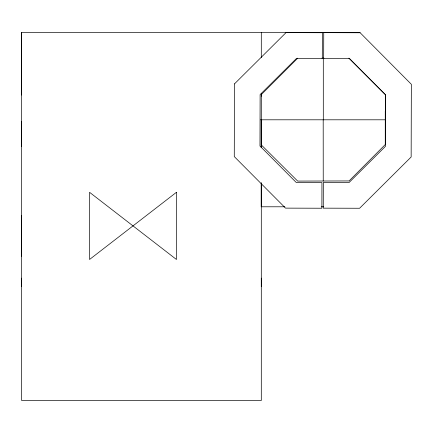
<?xml version="1.0" encoding="UTF-8"?>
<svg xmlns="http://www.w3.org/2000/svg" width="433" height="433" viewBox="0 0 433 433"><rect width="100%" height="100%" fill="white"/><g stroke="black" fill="none" stroke-linecap="round" stroke-linejoin="round"><path stroke-width="0.65" d="M360.094 32.762L323.743 32.659L323.673 58.336L349.382 58.406L385.646 94.87L385.5 146.294L349.036 182.553L323.327 182.482L323.256 208.159L359.601 208.257L411.15 157L411.35 84.305L359.888 32.486L21.65 32.486L21.65 400.514L261.299 400.514L261.299 182.672M261.299 286.684L261.299 278.121M261.299 96.25L261.299 94.594L297.731 58.163M385.267 111.238L385.267 144.552L349.079 180.94L297.66 181.086L261.207 144.833M321.952 58.163L323.971 58.163M260.574 119.8L385.37 119.8L385.37 94.665L348.863 58.163M284.854 206.79L261.207 206.79L261.207 183.224M321.346 206.79L323.597 206.79M323.197 119.8L323.235 181.016M323.299 58.163L323.299 119.8M261.299 32.486L261.299 57.519M261.299 93.312L261.294 147.556M261.207 119.8L261.207 147.529M21.65 32.486L21.65 95.049M21.65 121.511L21.65 146.332M21.65 215.52L21.65 256.26M21.65 278.132L21.65 286.689M234.475 83.888L234.275 156.584L285.531 208.127L321.881 208.23L321.952 182.553L296.242 182.482L259.979 146.018L260.125 94.594L296.589 58.336L322.298 58.406L322.369 32.729L286.024 32.632L234.475 83.888M176.453 192.295L89.55 259.486L89.55 192.295L176.453 259.486L176.453 192.295"/></g></svg>
